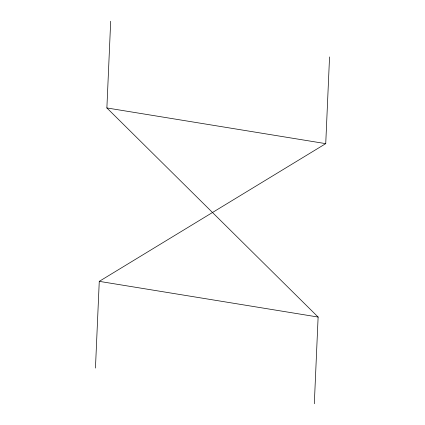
<?xml version="1.0" encoding="UTF-8"?>
<svg xmlns="http://www.w3.org/2000/svg" width="425" height="425" viewBox="0 0 425 425"><rect width="100%" height="100%" fill="white"/><g stroke="black" fill="none" stroke-linecap="round" stroke-linejoin="round"><path stroke-width="0.64" d="M95.455 368.061L99.264 281.355L325.736 143.645L329.545 56.939M314.314 403.75L318.123 317.05L106.877 107.95L110.686 21.25M106.877 107.95L325.736 143.645M99.264 281.355L318.123 317.05"/></g></svg>
